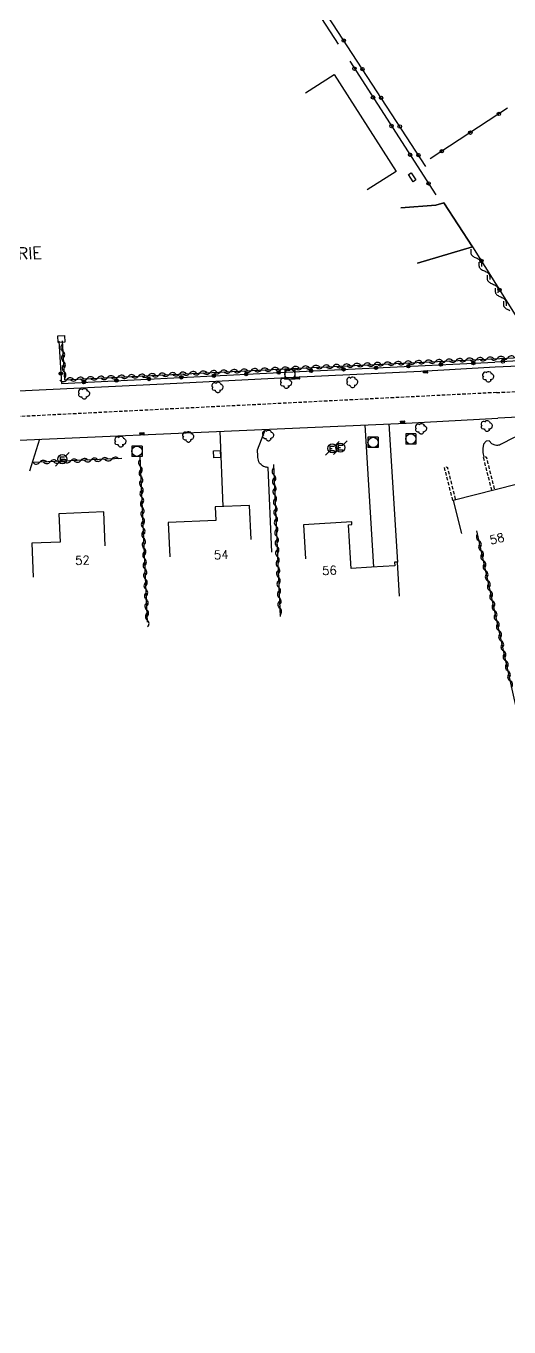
# Model space of a CAD drawing. Header units: millimetres. Extents: x 75000 to 76001, y 158000 to 159000.
# Drawn here: x 75621.4 to 75692, y 158184.9 to 158375.2 of the extents above; entities that cross this region are included whole.
import ezdxf
from ezdxf.enums import TextEntityAlignment as Align

# ---------------------------------------------------------------- set-up
doc = ezdxf.new("R2010")
doc.units = ezdxf.units.MM
doc.linetypes.add('DASHED', pattern=[0.75, 0.5, -0.25])
doc.layers.get('0').update_dxf_attribs({"linetype": 'CONTINUOUS'})
for name, color, linetype in [('W0001', 6, 'DASHED'), ('W0008', 7, 'CONTINUOUS'), ('W0100', 7, 'CONTINUOUS'), ('W0112', 1, 'DASHED'), ('W0300', 7, 'CONTINUOUS'), ('W0310', 3, 'CONTINUOUS'), ('W0322', 7, 'CONTINUOUS'), ('W0400', 7, 'CONTINUOUS'), ('W0420', 7, 'CONTINUOUS'), ('W0471', 7, 'CONTINUOUS'), ('W0989', 7, 'CONTINUOUS'), ('W0991', 7, 'CONTINUOUS')]:
    doc.layers.add(name, color=color, linetype=linetype)
doc.styles.get("Standard").update_dxf_attribs({"font": 'romans.shx', "width": 0.85})

# ---------------------------------------------------------------- blocks, each defined once
blk = doc.blocks.new('t310o')
at = {"color": 0, "linetype": 'Continuous'}
for centre, start, end in [((-0.5, 0.38), 216.8699, 323.1304), ((0.5, -0.37), 36.8699, 143.1303)]:
    blk.add_arc(centre, 0.625, start, end, dxfattribs=at)
blk = doc.blocks.new('T300')
for p, q in [((-0.8, 0.51), (-0.86, 0.34)), ((-0.86, 0.34), (-0.86, 0.17)), ((-0.86, 0.17), (-0.74, 0.06)), ((-0.69, 0.63), (-0.8, 0.51)), ((-0.8, -0.06), (-0.74, 0.06)), ((-0.74, 0.06), (-0.69, 0.11)), ((-0.57, 0.69), (-0.69, 0.63)), ((-0.46, 0.69), (-0.57, 0.69)), ((-0.29, 0.63), (-0.46, 0.69)), ((-0.29, 0.63), (-0.17, 0.74)), ((-0.23, 0.57), (-0.29, 0.63)), ((-0.17, 0.74), (-0.06, 0.8)), ((-0.06, 0.8), (0.06, 0.8)), ((0.06, 0.8), (0.23, 0.74)), ((0.23, 0.74), (0.34, 0.63)), ((0.34, 0.63), (0.4, 0.51)), ((0.46, 0.46), (0.34, 0.46)), ((0.4, 0.51), (0.4, 0.46)), ((0.57, 0.4), (0.46, 0.46)), ((0.57, 0.4), (0.69, 0.29)), ((0.69, 0.29), (0.74, 0.17)), ((0.74, 0.06), (0.69, -0.17)), ((0.74, 0.17), (0.74, 0.06)), ((-0.8, -0.17), (-0.8, -0.06)), ((-0.8, -0.23), (-0.8, -0.17)), ((-0.74, -0.34), (-0.8, -0.23)), ((-0.69, -0.4), (-0.74, -0.34)), ((-0.51, -0.46), (-0.69, -0.4)), ((-0.4, -0.46), (-0.51, -0.46)), ((-0.4, -0.46), (-0.34, -0.46)), ((-0.34, -0.46), (-0.34, -0.4)), ((-0.34, -0.51), (-0.34, -0.46)), ((-0.29, -0.63), (-0.34, -0.51)), ((-0.17, -0.74), (-0.29, -0.63)), ((-0.06, -0.8), (-0.17, -0.74)), ((0.06, -0.8), (-0.06, -0.8)), ((0.17, -0.74), (0.06, -0.8)), ((0.23, -0.69), (0.17, -0.74)), ((0.29, -0.46), (0.23, -0.46)), ((0.29, -0.63), (0.23, -0.69)), ((0.46, -0.4), (0.29, -0.46)), ((0.34, -0.51), (0.29, -0.63)), ((0.34, -0.51), (0.34, -0.46)), ((0.57, -0.34), (0.46, -0.4)), ((0.63, -0.29), (0.57, -0.34)), ((0.69, -0.17), (0.63, -0.29))]:
    blk.add_line(p, q)
blk = doc.blocks.new('T400')
for p, q in [((-0.15, 0.3), (0.15, 0.3)), ((-0.15, -0.25), (-0.15, 0.3)), ((-0.15, 0.15), (0.15, 0.15)), ((-0.15, 0), (0.15, 0)), ((0.15, 0.3), (0.15, -0.25)), ((-0.15, -0.15), (0.15, -0.15)), ((-0.15, -0.25), (-0.15, -0.3)), ((-0.15, -0.3), (0.15, -0.3)), ((0.15, -0.3), (0.15, -0.25))]:
    blk.add_line(p, q)
blk = doc.blocks.new('T420')
for p, q in [((0.75, 0.75), (-0.75, 0.75)), ((-0.75, 0.75), (-0.75, -0.75)), ((0.75, 0.75), (0.75, -0.75)), ((0.75, -0.75), (-0.75, -0.75))]:
    blk.add_line(p, q)
blk.add_ellipse((0, 0), major_axis=(-0.53, 0.53), ratio=1, start_param=3.926991, end_param=10.210176)
blk = doc.blocks.new('t112o')
at = {"color": 0, "linetype": 'Continuous'}
for p, q in [((-0.5, 0.5), (0.5, 0.5)), ((-0.5, -0.5), (-0.5, 0.5)), ((0.5, 0.5), (0.5, -0.5)), ((0.5, -0.5), (-0.5, -0.5))]:
    blk.add_line(p, q, dxfattribs=at)
blk = doc.blocks.new('T471')
for p, q in [((-0.333334, 0.333334), (-0.333334, -0.333334)), ((-0.333334, 0.333334), (0.333334, 0.333334)), ((-0.333334, 0), (0, 0)), ((0.500001, 0.500001), (1.000002, 1.000002)), ((-0.500001, -0.500001), (-1.000002, -1.000002)), ((-0.333334, -0.333334), (0.333334, -0.333334))]:
    blk.add_line(p, q)
blk.add_ellipse((0, 0), major_axis=(0.471405, 0.471405), ratio=1, start_param=5.4977871438, end_param=11.780972451)
blk = doc.blocks.new('t322o')
at = {"color": 0, "linetype": 'Continuous'}
for radius in [0.25, 0.15]:
    blk.add_circle((0, 0), radius, dxfattribs=at)

msp = doc.modelspace()

# ---------------------------------------------------------------- linework, layer by layer
at = {"layer": 'W0001'}
msp.add_lwpolyline([(75690.15, 158321.59), (75697.42, 158321.94), (75698.23, 158320.78), (75703.95, 158321.06), (75709.58, 158321.67), (75715.43, 158322.69), (75721.16, 158324.44), (75725, 158325.95)], dxfattribs=at)
at = {"layer": 'W0001', "flags": 128}
msp.add_lwpolyline([(75690.15, 158321.59), (75561.64, 158315.12), (75559.7, 158313.58), (75484.93, 158310.22), (75477.08, 158308.72), (75458.04, 158307.98), (75422.33, 158306.46), (75419.49, 158307.1), (75400.45, 158305.96), (75392.04, 158308.1), (75344.33, 158258.65), (75292.65, 158205.06), (75282.66, 158194.85), (75266.63, 158172.97), (75246.58, 158146.1), (75219.94, 158110.56)], dxfattribs=at)
at = {"layer": 'W0008'}
for points in [[(75689.96, 158325.33), (75698.06, 158325.69)], [(75701.41, 158318.39), (75690.34, 158317.84)]]:
    msp.add_lwpolyline(points, dxfattribs=at)
at = {"layer": 'W0008', "flags": 128}
for points in [[(75607.08, 158321.23), (75641.53, 158322.89), (75661.44, 158323.9), (75679.08, 158324.74), (75689.96, 158325.33)], [(75597.03, 158313.58), (75676.97, 158317.13), (75690.34, 158317.84)], [(75670.89, 158316.85), (75672.17, 158296.07)], [(75674.43, 158317.02), (75675.66, 158296.77)], [(75623.32, 158314.76), (75621.86, 158310.07)], [(75649.68, 158315.92), (75650.16, 158304.9)]]:
    msp.add_lwpolyline(points, dxfattribs=at)
for points in [[(75657.32, 158298.22), (75656.77, 158310.64, -0.069911), (75656.28, 158310.71, -0.090535), (75655.94, 158310.88, -0.044383), (75655.52, 158311.26, -0.110303), (75655.4, 158311.47, -0.031769), (75655.29, 158311.9, -0.036936), (75655.25, 158312.28), (75655.21, 158313.19), (75656.4, 158316.23)], [(75696.12, 158314.54, 0.032672), (75695.49, 158314.9, 0.044127), (75694.99, 158315.09, 0.016015), (75694.44, 158315.22, 0.018363), (75693.96, 158315.31, 0.094045), (75693.45, 158315.28), (75692.74, 158315.01), (75690.73, 158313.97, -0.060839), (75690.45, 158313.88, -0.060839), (75690.16, 158313.85, -0.074753), (75689.81, 158313.92), (75689.49, 158314.09), (75689.06, 158314.53), (75688.66, 158314.49), (75688.27, 158314.02), (75688.16, 158313.43), (75688.16, 158312.82), (75688.32, 158312.12)]]:
    msp.add_lwpolyline(points, format="xyb", dxfattribs=at)
at = {"layer": 'W0100'}
for points in [[(75662.22, 158365.45), (75666.44, 158368.14), (75675.48, 158353.92), (75671.26, 158351.23)], [(75678.59, 158340.53), (75686.64, 158342.92), (75682.43, 158349.36), (75681.28, 158349.02), (75676.18, 158348.62), (75681.28, 158349.02), (75682.43, 158349.36), (75686.64, 158342.92), (75678.59, 158340.53)]]:
    msp.add_lwpolyline(points, dxfattribs=at)
at = {"layer": 'W0100', "flags": 128}
for points in [[(75694.42, 158303.34), (75693.2, 158308.18), (75683.81, 158305.81), (75685.04, 158300.97)], [(75654.26, 158300.08), (75654.04, 158305.07), (75649.03, 158304.85), (75649.12, 158302.87), (75642.17, 158302.56), (75642.38, 158297.58)], [(75632.96, 158299.15), (75632.76, 158304.14), (75626.17, 158303.86), (75626.34, 158299.72), (75622.2, 158299.55), (75622.41, 158294.56)], [(75675.97, 158291.79), (75675.66, 158296.77), (75675.26, 158296.76), (75675.29, 158296.26), (75671.86, 158296.05), (75668.91, 158295.87), (75668.82, 158297.35), (75668.52, 158302.24), (75669.02, 158302.27), (75669, 158302.68), (75661.92, 158302.25), (75662.22, 158297.26)]]:
    msp.add_lwpolyline(points, dxfattribs=at)
at = {"layer": 'W0112', "flags": 128}
for points in [[(75683.77, 158305.8), (75682.55, 158310.63), (75682.94, 158310.73), (75684.16, 158305.9)], [(75689.48, 158307.25), (75688.25, 158312.11), (75688.64, 158312.21), (75689.87, 158307.34)]]:
    msp.add_lwpolyline(points, dxfattribs=at)
at = {"layer": 'W0310'}
for points in [[(75686.38, 158342.56), (75686.38, 158342.48), (75686.38, 158342.41), (75686.38, 158342.34), (75686.38, 158342.27), (75686.38, 158342.19), (75686.39, 158342.12), (75686.4, 158342.05), (75686.41, 158341.98), (75686.42, 158341.92), (75686.45, 158341.86), (75686.47, 158341.81), (75686.5, 158341.75), (75686.58, 158341.66), (75686.68, 158341.56), (75686.79, 158341.48), (75686.91, 158341.42), (75687.05, 158341.36), (75687.19, 158341.3), (75687.33, 158341.23), (75687.46, 158341.17), (75687.58, 158341.09), (75687.7, 158341.02), (75687.79, 158340.92), (75687.87, 158340.83), (75687.9, 158340.77), (75687.92, 158340.72), (75687.94, 158340.66), (75687.95, 158340.59), (75687.97, 158340.53), (75687.98, 158340.45), (75687.98, 158340.39), (75687.98, 158340.31), (75687.98, 158340.23), (75687.98, 158340.17), (75687.98, 158340.09), (75687.98, 158340.02)], [(75687.58, 158340.66), (75687.58, 158340.58), (75687.57, 158340.5), (75687.58, 158340.44), (75687.58, 158340.36), (75687.58, 158340.28), (75687.59, 158340.22), (75687.59, 158340.14), (75687.6, 158340.08), (75687.62, 158340.02), (75687.64, 158339.95), (75687.66, 158339.91), (75687.7, 158339.84), (75687.77, 158339.75), (75687.88, 158339.66), (75687.98, 158339.58), (75688.11, 158339.52), (75688.24, 158339.45), (75688.38, 158339.39), (75688.52, 158339.33), (75688.66, 158339.27), (75688.77, 158339.19), (75688.89, 158339.11), (75688.98, 158339.02), (75689.06, 158338.92), (75689.09, 158338.86), (75689.12, 158338.81), (75689.13, 158338.75), (75689.15, 158338.69), (75689.16, 158338.62), (75689.17, 158338.55), (75689.17, 158338.48), (75689.18, 158338.41), (75689.18, 158338.33), (75689.18, 158338.27), (75689.17, 158338.19), (75689.17, 158338.11)], [(75688.77, 158338.75), (75688.77, 158338.67), (75688.77, 158338.59), (75688.77, 158338.53), (75688.77, 158338.45), (75688.77, 158338.38), (75688.78, 158338.31), (75688.79, 158338.23), (75688.8, 158338.17), (75688.81, 158338.11), (75688.84, 158338.05), (75688.86, 158338), (75688.89, 158337.94), (75688.97, 158337.84), (75689.07, 158337.75), (75689.18, 158337.67), (75689.3, 158337.61), (75689.44, 158337.55), (75689.58, 158337.48), (75689.72, 158337.42), (75689.85, 158337.36), (75689.97, 158337.28), (75690.09, 158337.2), (75690.18, 158337.11), (75690.26, 158337.02), (75690.29, 158336.95), (75690.31, 158336.91), (75690.33, 158336.84), (75690.34, 158336.78), (75690.36, 158336.72), (75690.37, 158336.64), (75690.37, 158336.58), (75690.38, 158336.5), (75690.38, 158336.42), (75690.38, 158336.36), (75690.37, 158336.28), (75690.37, 158336.2)], [(75689.97, 158336.84), (75689.97, 158336.77), (75689.96, 158336.69), (75689.97, 158336.62), (75689.97, 158336.55), (75689.97, 158336.47), (75689.98, 158336.41), (75689.98, 158336.33), (75689.99, 158336.27), (75690.01, 158336.2), (75690.03, 158336.14), (75690.05, 158336.09), (75690.09, 158336.03), (75690.16, 158335.94), (75690.27, 158335.84), (75690.38, 158335.77), (75690.5, 158335.7), (75690.63, 158335.64), (75690.77, 158335.58), (75690.91, 158335.52), (75691.05, 158335.45), (75691.16, 158335.38), (75691.28, 158335.3), (75691.38, 158335.2), (75691.45, 158335.11), (75691.48, 158335.05), (75691.51, 158335), (75691.52, 158334.94), (75691.54, 158334.88), (75691.55, 158334.81), (75691.56, 158334.73), (75691.56, 158334.67), (75691.57, 158334.59), (75691.57, 158334.52), (75691.57, 158334.45), (75691.56, 158334.38), (75691.56, 158334.3)], [(75691.16, 158334.94), (75691.16, 158334.86), (75691.16, 158334.78), (75691.16, 158334.72), (75691.16, 158334.64), (75691.16, 158334.56), (75691.17, 158334.5), (75691.18, 158334.42), (75691.19, 158334.36), (75691.2, 158334.3), (75691.23, 158334.23), (75691.25, 158334.19), (75691.28, 158334.12), (75691.36, 158334.03), (75691.46, 158333.94), (75691.57, 158333.86), (75691.7, 158333.8), (75691.83, 158333.73), (75691.97, 158333.67), (75692.11, 158333.61)]]:
    msp.add_lwpolyline(points, dxfattribs=at)
at = {"layer": 'W0310', "flags": 128}
for points in [[(75626.64, 158329.14), (75627, 158323.46), (75661.3, 158325.18), (75696.7, 158326.89)], [(75635.39, 158311.93), (75622.34, 158311.35)], [(75638.03, 158312.29), (75639.09, 158288.02)], [(75657.53, 158311.05), (75658.51, 158288.83)], [(75687.25, 158301.38), (75700.73, 158240.86)]]:
    msp.add_lwpolyline(points, dxfattribs=at)
at = {"layer": 'W0322'}
for points in [[(75644.67, 158406.97), (75667.02, 158372.58)], [(75679.82, 158354.66), (75651.88, 158397.59)], [(75668.69, 158370.06), (75681.3, 158350.5)], [(75691.77, 158363.19), (75680.46, 158355.8)], [(75686.64, 158342.92), (75696.98, 158326.45), (75689.93, 158326.06)]]:
    msp.add_lwpolyline(points, dxfattribs=at)
at = {"layer": 'W0322', "flags": 128}
msp.add_lwpolyline([(75626.14, 158329.11), (75626.53, 158322.93), (75661.33, 158324.68), (75689.93, 158326.06)], dxfattribs=at)
at = {"layer": 'W0322'}
for centre, radius in [((75667.82, 158373.09), 0.247), ((75669.38, 158368.98), 0.256), ((75670.55, 158368.91), 0.247), ((75672.09, 158364.78), 0.256), ((75673.28, 158364.72), 0.254), ((75690.51, 158362.36), 0.247), ((75674.8, 158360.59), 0.247), ((75676.01, 158360.52), 0.263), ((75686.33, 158359.62), 0.254), ((75677.51, 158356.39), 0.247), ((75678.73, 158356.33), 0.247), ((75682.14, 158356.89), 0.247), ((75680.22, 158352.19), 0.247), ((75687.95, 158340.84), 0.256), ((75690.6, 158336.61), 0.247), ((75691.09, 158326.12), 0.247)]:
    msp.add_circle(centre, radius, dxfattribs=at)
at = {"layer": 'W0471'}
msp.add_lwpolyline([(75677.27, 158353.47), (75677.7, 158353.73), (75678.37, 158352.69), (75677.95, 158352.42), (75677.27, 158353.47)], dxfattribs=at)

# ---------------------------------------------------------------- block references
at = {"layer": 'W0112'}
for p, rotation in [((75626.53, 158329.43), 2.999541622203161), ((75649.29, 158312.58), 183.5531827207885)]:
    msp.add_blockref('t112o', p, dxfattribs=dict(at, rotation=rotation))
at = {"layer": 'W0300'}
for p in [(75659.43, 158322.97), (75669.11, 158323.09), (75688.98, 158323.89), (75629.89, 158321.4), (75649.41, 158322.34), (75679.16, 158316.28), (75688.77, 158316.69), (75635.21, 158314.4), (75645.12, 158315.1), (75656.81, 158315.3)]:
    msp.add_blockref('T300', p, dxfattribs=at)
at = {"layer": 'W0310'}
for p, rotation in [((75626.73, 158327.64), 273.6532910669458), ((75626.83, 158326.14), 273.6532910669458), ((75626.92, 158324.65), 273.6532910669458), ((75664.76, 158325.35), 2.762199443986267), ((75666.26, 158325.42), 2.762199443986267), ((75667.76, 158325.49), 2.762199443986267), ((75669.25, 158325.57), 2.762199443986267), ((75670.75, 158325.64), 2.762199443986267), ((75672.25, 158325.71), 2.762199443986267), ((75673.75, 158325.78), 2.762199443986267), ((75675.25, 158325.85), 2.762199443986267), ((75676.75, 158325.93), 2.762199443986267), ((75678.24, 158326), 2.762199443986267), ((75679.74, 158326.07), 2.762199443986267), ((75681.24, 158326.14), 2.762199443986267), ((75682.74, 158326.22), 2.762199443986267), ((75684.24, 158326.29), 2.762199443986267), ((75685.74, 158326.36), 2.762199443986267), ((75687.23, 158326.43), 2.762199443986267), ((75688.73, 158326.51), 2.762199443986267), ((75690.31, 158326.61), 2.762199443986267), ((75691.81, 158326.68), 2.762199443986267), ((75627.31, 158323.47), 2.877049402228115), ((75628.8, 158323.55), 2.877049402228115), ((75630.3, 158323.62), 2.877049402228115), ((75631.8, 158323.7), 2.877049402228115), ((75633.3, 158323.77), 2.877049402228115), ((75634.8, 158323.85), 2.877049402228115), ((75636.3, 158323.93), 2.877049402228115), ((75637.79, 158324), 2.877049402228115), ((75639.29, 158324.08), 2.877049402228115), ((75640.79, 158324.15), 2.877049402228115), ((75642.29, 158324.23), 2.877049402228115), ((75643.79, 158324.3), 2.877049402228115), ((75645.28, 158324.38), 2.877049402228115), ((75646.78, 158324.45), 2.877049402228115), ((75648.28, 158324.53), 2.877049402228115), ((75649.78, 158324.6), 2.877049402228115), ((75651.28, 158324.68), 2.877049402228115), ((75652.77, 158324.75), 2.877049402228115), ((75654.27, 158324.83), 2.877049402228115), ((75655.77, 158324.9), 2.877049402228115), ((75657.27, 158324.98), 2.877049402228115), ((75658.77, 158325.05), 2.877049402228115), ((75660.27, 158325.13), 2.877049402228115), ((75661.76, 158325.2), 2.762199443986267), ((75663.26, 158325.28), 2.762199443986267), ((75623.4, 158311.4), 182.5399460111709), ((75624.9, 158311.47), 182.5399460111709), ((75626.4, 158311.53), 182.5399460111709), ((75627.9, 158311.6), 182.5399460111709), ((75629.4, 158311.67), 182.5399460111709), ((75630.89, 158311.73), 182.5399460111709), ((75632.39, 158311.8), 182.5399460111709), ((75633.89, 158311.87), 182.5399460111709), ((75638.09, 158310.79), 272.5127144891584), ((75657.6, 158309.56), 272.5127144892172), ((75638.16, 158309.29), 272.5127144891584), ((75638.23, 158307.79), 272.5127144891584), ((75657.66, 158308.06), 272.5127144892172), ((75638.29, 158306.29), 272.5127144891584), ((75657.73, 158306.56), 272.5127144892172), ((75638.36, 158304.79), 272.5127144891584), ((75657.8, 158305.06), 272.5127144892172), ((75638.42, 158303.3), 272.5127144891584), ((75638.49, 158301.8), 272.5127144891584), ((75657.86, 158303.56), 272.5127144892172), ((75657.93, 158302.06), 272.5127144892172), ((75638.55, 158300.3), 272.5127144891584), ((75657.99, 158300.56), 272.5127144892172), ((75687.57, 158299.92), 282.5607514709046), ((75638.62, 158298.8), 272.5127144891584), ((75658.06, 158299.07), 272.5127144892172), ((75687.9, 158298.45), 282.5607514709046), ((75638.69, 158297.3), 272.5127144891584), ((75658.12, 158297.57), 272.5127144892172), ((75658.19, 158296.07), 272.5127144892172), ((75688.22, 158296.99), 282.5607514709046), ((75638.75, 158295.8), 272.5127144891584), ((75638.82, 158294.3), 272.5127144891584), ((75658.26, 158294.57), 272.5127144892172), ((75688.55, 158295.52), 282.5607514709046), ((75638.88, 158292.81), 272.5127144891584), ((75658.32, 158293.07), 272.5127144892172), ((75688.88, 158294.06), 282.5607514709046), ((75689.2, 158292.6), 282.5607514709046), ((75638.95, 158291.31), 272.5127144891584), ((75658.39, 158291.57), 272.5127144892172), ((75689.53, 158291.13), 282.5607514709046), ((75639.01, 158289.81), 272.5127144891584), ((75658.45, 158290.07), 272.5127144892172), ((75689.86, 158289.67), 282.5607514709046), ((75639.08, 158288.31), 272.5127144891584), ((75690.18, 158288.2), 282.5607514709046), ((75690.51, 158286.74), 282.5607514709046), ((75690.83, 158285.27), 282.5607514709046), ((75691.16, 158283.81), 282.5607514709046), ((75691.49, 158282.35), 282.5607514709046), ((75691.81, 158280.88), 282.5607514709046), ((75692.14, 158279.42), 282.5607514709046)]:
    msp.add_blockref('t310o', p, dxfattribs=dict(at, rotation=rotation))
at = {"layer": 'W0322'}
for p, rotation in [((75677.28, 158325.45), 2.762199443987272), ((75682.03, 158325.68), 2.762199443987272), ((75686.77, 158325.91), 2.762199443987272), ((75626.44, 158324.37), 273.6532910669548), ((75639.33, 158323.58), 2.877049402233967), ((75644.07, 158323.82), 2.877049402233967), ((75648.82, 158324.05), 2.877049402233967), ((75653.56, 158324.29), 2.877049402233967), ((75658.31, 158324.53), 2.877049402233967), ((75663.05, 158324.77), 2.762199443987272), ((75667.79, 158324.99), 2.762199443987272), ((75672.54, 158325.22), 2.762199443987272), ((75629.84, 158323.1), 2.877049402233967), ((75634.59, 158323.34), 2.877049402233967)]:
    msp.add_blockref('t322o', p, dxfattribs=dict(at, rotation=rotation))
at = {"layer": 'W0400', "rotation": 92.5559999999999}
for p in [(75661.07, 158323.73), (75679.79, 158324.62), (75676.44, 158317.26), (75638.33, 158315.56)]:
    msp.add_blockref('T400', p, dxfattribs=at)
at = {"layer": 'W0420'}
for p in [(75659.94, 158324.28), (75672.11, 158314.3), (75677.63, 158314.8), (75637.59, 158313)]:
    msp.add_blockref('T420', p, dxfattribs=at)
at = {"layer": 'W0471'}
for p in [(75666.14, 158313.43), (75667.33, 158313.54), (75626.67, 158311.84)]:
    msp.add_blockref('T471', p, dxfattribs=at)

# ---------------------------------------------------------------- texts
at = {"layer": 'W0989'}
msp.add_text('RUE DE LA CABOCHERIE', height=1.75, rotation=2.8849, dxfattribs=at).set_placement((75609.57, 158341.37), align=Align.MIDDLE)
at = {"layer": 'W0991'}
for s, rotation, p in [('58', 14.1764, (75690.22, 158300.22)), ('52', 2.3874, (75629.61, 158297.06)), ('54', 2.3874, (75649.9, 158297.86)), ('56', 2.3874, (75665.72, 158295.57))]:
    msp.add_text(s, height=1.25, rotation=rotation, dxfattribs=at).set_placement(p, align=Align.MIDDLE)

doc.saveas('drawing.dxf')
